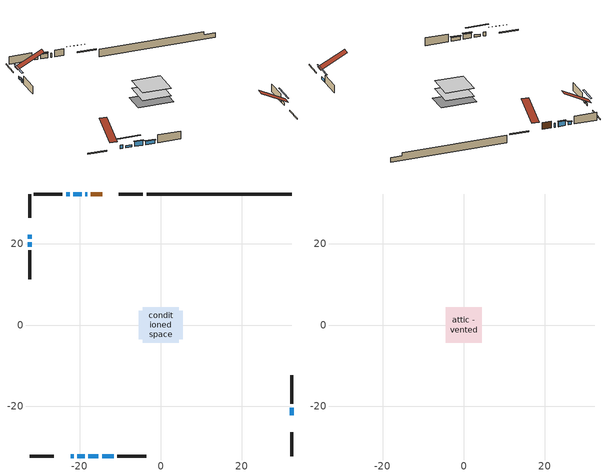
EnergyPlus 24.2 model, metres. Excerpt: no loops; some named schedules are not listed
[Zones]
conditioned space
 floor adiabatic (AdiabaticFloorConstruction): -4.4,-4.4 -4.4,4.4 4.4,4.4 4.4,-4.4 z0.76
 floor foundation (Slab1 construction): -5.44,-3.51 -5.44,3.51 5.44,3.51 5.44,-3.51 z-1.68
 wall outside (RimJoist1 construction): -4.41,32.34 -10.32,32.34 / -32.34,-32.34 -26.43,-32.34 / -32.34,32.34 -32.34,26.43 / 32.34,-32.34 32.34,-26.43 z0.76:1.06
 wall outside (AdiabaticWallConstruction 1): -14.5,32.34 -17.26,32.34 z0.76:2.79
 wall outside (AdiabaticWallConstruction): -22.25,-32.34 -21.53,-32.34 / -18.19,32.34 -18.58,32.34 z0.76:1.98; -20.61,-32.34 -18.78,-32.34 / 32.34,-22.25 32.34,-20.42 / -32.34,22.25 -32.34,21.33 z0.76:1.52; -19.51,32.34 -21.54,32.34 z0.76:2.28; -22.47,32.34 -23.39,32.34 z0.76:1.78; -17.85,-32.34 -15.41,-32.34 z0.76:2.31; -14.48,-32.34 -11.63,-32.34 z0.76:1.83; -32.34,20.4 -32.34,19.33 z0.76:1.68
 wall outside (Wall1 construction): -24.31,32.34 -31.41,32.34 / -10.71,-32.34 -3.61,-32.34 / -32.34,18.41 -32.34,11.31 / 32.34,-19.49 32.34,-12.39 z0.76:3.2
 wall foundation (FoundationWall1 construction): -3.48,32.34,-1.68 -3.48,32.34,0.76 28.76,32.34,0.76 28.76,32.34,-0.21 32.34,32.34,-0.21 32.34,32.34,-1.68
 window (WindowConstruction 5): -22.25,-32.34 -21.53,-32.34 z0.76:1.98
 window (WindowConstruction 7): -20.61,-32.34 -18.78,-32.34 z0.76:1.52
 window (WindowConstruction 8): 32.34,-22.25 32.34,-20.42 z0.76:1.52
 window (WindowConstruction 9): -32.34,22.25 -32.34,21.33 z0.76:1.52
 window (WindowConstruction 6): -18.19,32.34 -18.58,32.34 z0.76:1.98
 window (WindowConstruction): -19.51,32.34 -21.54,32.34 z0.76:2.28
 window (WindowConstruction 1): -22.47,32.34 -23.38,32.34 z0.76:1.77
 window (WindowConstruction 2): -17.85,-32.34 -15.41,-32.34 z0.76:2.31
 window (WindowConstruction 3): -14.48,-32.34 -11.63,-32.34 z0.76:1.83
 window (WindowConstruction 4): -32.34,20.4 -32.34,19.34 z0.76:1.67
 door (Door): -14.5,32.34 -17.26,32.34 z0.76:2.79
 ceiling adiabatic (AdiabaticFloorConstruction): 4.4,-4.4 4.4,4.4 -4.4,4.4 -4.4,-4.4 z0.76
attic - vented
 floor to conditioned space (Floor1 construction Reversed): -4.4,-4.4 -4.4,4.4 4.4,4.4 4.4,-4.4 z3.2
 roof outside (Roof1 construction): -13.57,32.34,3.2 -13.57,24.02,7.36 -11.25,24.02,7.36 -11.25,32.34,3.2; -23.17,-32.34,3.2 -23.17,-24.02,7.36 -25.5,-24.02,7.36 -25.5,-32.34,3.2; -32.34,23.17,3.2 -24.02,23.17,7.36 -24.02,25.5,7.36 -32.34,25.5,3.2; 32.34,-23.17,3.2 24.02,-23.17,7.36 24.02,-25.5,7.36 32.34,-25.5,3.2
shading: -16.14,-32.34 -23.25,-32.34 -23.25,-32.75 -16.14,-32.75 z4.16; 32.34,-17.78 32.34,-24.89 32.75,-24.89 32.75,-17.78 z4.16; -32.34,18.69 -32.34,24.89 -32.75,24.89 -32.75,18.69 z4.16; -21.74,32.34 -19.31,32.34 -19.31,32.75 -21.74,32.75 z2.49; -23.59,32.34 -22.27,32.34 -22.27,32.75 -23.59,32.75 z1.98; -15.21,-32.34 -18.05,-32.34 -18.05,-32.75 -15.21,-32.75 z2.51; -11.43,-32.34 -14.68,-32.34 -14.68,-32.75 -11.43,-32.75 z2.03; -32.34,19.13 -32.34,20.6 -32.75,20.6 -32.75,19.13 z1.88
[Building]
Building 1: Terrain=Suburbs
[Site:Location]
Quebec Intl AP_QC: Latitude {deg}=46.8; Longitude {deg}=-71.38; Time Zone {hr}=-5; Elevation {m}=74; Keep Site Location Information=Yes
[Site:GroundTemperature:Shallow]
0.0108218, -2.24938, -2.43038, -1.3578, 2.94801, 7.23376, 10.9493, 13.303, 13.5029, 11.5886, 7.96783, 3.81355
[Site:WaterMainsTemperature]
Calculation Method=Schedule; Temperature Schedule=mains temperature schedule
[Material] Roughness=Rough; Thermal Absorptance=0.9
Name | Thickness {m} | Conductivity {W/m-K} | Density {kg/m3} | Specific Heat {J/kg-K} | Solar Absorptance | Visible Absorptance
asphalt or fiberglass shingles | 0.00635 | 0.162714 | 1121.4 | 1465.45 | 0.4 | 0.4
ceiling loosefill ins | 0.0846667 | 0.0480833 | 16.02 | 1046.75 | 0.7 | 0.7
ceiling stud and cavity | 0.1397 | 0.605613 | 65.682 | 1177.47 | 0.7 | 0.7
concrete 4.0 in. | 0.1016 | 1.803125 | 2242.8 | 837.4 | 0.7 | 0.7
concrete 8.0 in. | 0.2032 | 1.803125 | 2242.8 | 837.4 | 0.7 | 0.7
door material | 0.04445 | 0.053851 | 512.64 | 1214.23 | 0.7 | 0.7
exterior vertical ins | 0.00159689 | 0.029427 | 32.04 | 1214.23 | 0.7 | 0.7
floor covering | 0.0127 | 0.0433444 | 54.468 | 1339.84 | 0.6 | 0.6
floor rigid ins; wall rigid ins 1 | 0.512978 | 0.029427 | 32.04 | 1214.23 | 0.7 | 0.7
floor stud and cavity | 0.1397 | 1.75129 | 37.0049 | 1207.88 | 0.7 | 0.7
furniture material conditioned space 1 | 0.1524 | 0.115458 | 640.8 | 1214.23 | 0.6 | 0.6
gypsum board | 0.0127 | 0.160291 | 801 | 837.4 | 0.6 | 0.6
gypsum board 1 | 0.0127 | 0.160291 | 801 | 837.4 | 0.7 | 0.7
osb sheathing 0.5 in. | 0.0127 | 0.115458 | 512.64 | 1214.23 | 0.7 | 0.7
osb sheathing 0.75 in. | 0.01905 | 0.115458 | 512.64 | 1214.23 | 0.7 | 0.7
osb sheathing 2.0 in. | 0.0508 | 0.115458 | 512.64 | 1214.23 | 0.7 | 0.7
rim joist stud and cavity | 0.0508 | 0.433314 | 125.044 | 1163.47 | 0.6 | 0.6
wall rigid ins | 0.051816 | 0.029427 | 32.04 | 1214.23 | 0.7 | 0.7
wall stud and cavity | 0.1397 | 0.801472 | 139.0536 | 1170.24 | 0.7 | 0.7
wall stud and cavity 1 | 0.0889 | 0.380278 | 52.3479 | 1209.89 | 0.7 | 0.7
wall stud and cavity 2 | 0.0889 | 0.391764 | 83.0341 | 1211.67 | 0.7 | 0.7
wood siding | 0.0254 | 0.102417 | 544.68 | 1172.36 | 0.4 | 0.4
wood siding 1; wood siding 2; wood siding 3 | 0.0254 | 0.102417 | 544.68 | 1172.36 | 0.7 | 0.7
[WindowMaterial:SimpleGlazingSystem]
Name | U-Factor {W/m2-K} | Solar Heat Gain Coefficient
WindowMaterial | 2.78619 | 0.6
WindowMaterial 1 | 2.779381 | 0.56
WindowMaterial 2 | 2.79471 | 0.66
WindowMaterial 3 | 2.77995 | 0.57
WindowMaterial 4 | 2.97414 | 0.62
WindowMaterial 5 | 2.992306 | 0.59
WindowMaterial 6 | 3.03092 | 0.49
[Construction]
AdiabaticFloorConstruction: floor stud and cavity, floor rigid ins, osb sheathing 0.75 in., floor covering
AdiabaticWallConstruction: wood siding 2, wall rigid ins 1, wall stud and cavity 1, gypsum board
AdiabaticWallConstruction 1: wood siding 3, wall rigid ins 1, wall stud and cavity 1, gypsum board
Door: door material
Floor1 construction Reversed: gypsum board, ceiling stud and cavity, ceiling loosefill ins
FoundationWall1 construction: concrete 8.0 in., gypsum board 1
furniture construction conditioned space 1: furniture material conditioned space 1
PartitionWallConstruction: gypsum board, wall stud and cavity 2, gypsum board
RimJoist1 construction: wood siding 1, osb sheathing 2.0 in., rim joist stud and cavity
Roof1 construction: asphalt or fiberglass shingles
Slab1 construction: concrete 4.0 in.
Wall1 construction: wood siding, wall rigid ins, osb sheathing 0.5 in., wall stud and cavity, gypsum board
WindowConstruction; WindowConstruction 3: WindowMaterial
WindowConstruction 1: WindowMaterial 1
WindowConstruction 2: WindowMaterial 2
WindowConstruction 4: WindowMaterial 3
WindowConstruction 5: WindowMaterial 4
WindowConstruction 6: WindowMaterial 5
WindowConstruction 7; WindowConstruction 8; WindowConstruction 9: WindowMaterial 6
[Zone] Multiplier=1; Part of Total Floor Area=Yes
Name | Volume {m3}
attic - vented | 50.6562
conditioned space | 390.7
[Space]
Name | Zone | Volume {m3}
attic - vented 1 | attic - vented | 50.6562
conditioned space 1 | conditioned space | 390.7
[ZoneInfiltration:EffectiveLeakageArea]
infil attic - vented 1: Zone or Space=attic - vented 1; Schedule=Always On Discrete; Effective Air Leakage Area {cm2}=2854.15; Stack Coefficient=0.000289105; Wind Coefficient=1.14881e-05
[ZoneMixing]
whole house fan mix: Zone or Space=attic - vented; Schedule=Always On Continuous; Design Flow Rate Calculation Method=Flow/Zone; Design Flow Rate {m3/s}=0; Source Zone or Space=conditioned space
[SurfaceProperty:ExposedFoundationPerimeter]
Slab1: Exposed Perimeter Calculation Method=TotalExposedPerimeter; Total Exposed Perimeter {m}=35.815
[InternalMass] Zone or ZoneList=conditioned space; Space or SpaceList=conditioned space 1
Name | Construction | Surface Area {m2}
furniture mass conditioned space 1 | furniture construction conditioned space 1 | 61.5602
partition wall mass | PartitionWallConstruction | 153.9
[Lights]
interior lighting: Zone or ZoneList or Space or SpaceList=conditioned space 1; Schedule=interior lighting schedule; Design Level Calculation Method=LightingLevel; Lighting Level {W}=343.2; Return Air Fraction=0; Fraction Radiant=0.6; Fraction Visible=0.2; Fraction Replaceable=1
[People]
occupants: Zone or ZoneList or Space or SpaceList=conditioned space 1; Number of People Schedule=occupants schedule; Number of People Calculation Method=People; Number of People=3; Fraction Radiant=0.314171; Sensible Heat Fraction=0.56303; Activity Level Schedule=occupants activity schedule; Carbon Dioxide Generation Rate {m3/s-W}=0; Enable ASHRAE 55 Comfort Warnings=No; Mean Radiant Temperature Calculation Type=EnclosureAveraged
[ElectricEquipment] Zone or ZoneList or Space or SpaceList=conditioned space 1; Design Level Calculation Method=EquipmentLevel
Name | Schedule | Design Level {W} | Fraction Latent | Fraction Radiant | Fraction Lost
clothes dryer | clothes dryer schedule | 140.772 | 0.015 | 0.081 | 0.85
clothes washer | clothes washer schedule | 32.1985 | 0.03 | 0.162 | 0.7
cooking range | cooking range schedule | 215.147 | 0.08 | 0.432 | 0.2
dishwasher | dishwasher schedule | 66.8632 | 0.3 | 0.18 | 0.4
fridge | fridge schedule | 72.9452 | 0 | 0.6 | 0
mech vent bath fan 0 | mech vent bath fan 0 schedule | 50.2 | 0 | 0 | 1
mech vent house fan | mech vent house fan schedule | 0 | 0 | 0 | 1
mech vent house fan cfis | mech vent house fan cfis schedule | 0 | 0 | 0 | 0
mech vent range fan 0 | mech vent range fan 0 schedule | 57 | 0 | 0 | 1
misc plug loads | misc plug loads schedule | 494.7 | 0.045 | 0.513 | 0.1
whole house fan | Always On Discrete | 0 | 0 | 0 | 1
[OtherEquipment] Zone or ZoneList or Space or SpaceList=conditioned space 1; Design Level Calculation Method=EquipmentLevel
Name | Fuel Type | Schedule | Design Level {W} | Fraction Latent | Fraction Radiant | Fraction Lost
clothes dryer 1 | Electricity | clothes dryer schedule | 0 | 0.015 | 0.081 | 0.85
cooking range 1 | Electricity | cooking range schedule | 0 | 0.08 | 0.432 | 0.2
general water use latent | None | general water use schedule | 62.594 | 1 | 0 | 0
general water use sensible | None | general water use schedule | -61.6891 | 0 | 0.6 | 0
mech vent house fan latent load | None | Always On Discrete | 0 | 1 | 0 | 0
mech vent house fan sensible load | None | Always On Discrete | 0 | 0 | 0 | 0
water heater energy adjustment1 | Electricity | Always On Discrete | 0.01 | 0 | 0 | 1
[ZoneInfiltration:DesignFlowRate] Zone or ZoneList or Space or SpaceList=conditioned space 1; Schedule=Always On Discrete; Design Flow Rate Calculation Method=Flow/Zone; Design Flow Rate {m3/s}=0
infil flow; natural vent flow; whole house fan flow
[AvailabilityManager:Scheduled]
furnace airloop Availability Manager: Schedule=Always On Discrete
[Foundation:Kiva]
Foundation Kiva 1: Initial Indoor Air Temperature {C}=18; Wall Height Above Grade {m}=0.759988; Wall Depth Below Slab {m}=0.2032; Custom Block Material Name 1=exterior vertical ins; Custom Block Depth 1 {m}=2.43998; Custom Block X Position 1 {m}=0.2159; Custom Block Z Position 1 {m}=0
[Foundation:Kiva:Settings]
Soil Conductivity {W/m-K}=0.849921; Soil Density {kg/m3}=1842.3; Soil Specific Heat {J/kg-K}=418.7; Ground Solar Absorptivity=0.9; Ground Thermal Absorptivity=0.9; Ground Surface Roughness {m}=0.03; Far-Field Width {m}=40; Deep-Ground Boundary Condition=ZeroFlux; Deep-Ground Depth {m}=40; Minimum Cell Dimension {m}=0.2; Maximum Cell Growth Coefficient=3; Simulation Timestep=Timestep
[Exterior:Lights]
exterior lighting: Schedule=exterior lighting schedule; Design Level {W}=75.6
[EnergyManagementSystem:GlobalVariable]
furnace_airloop_Fan_RTF
infil_program_Qfan
infil_program_Qinf
natural_vent_program_Qnv
natural_vent_program_Qwhf
[EnergyManagementSystem:Sensor]
Name | Output:Variable or Output:Meter Index Key | Output:Variable or Output:Meter
airflow_gain | infil flow | Infiltration Sensible Heat Gain Energy
airflow_gain_1 | natural vent flow | Infiltration Sensible Heat Gain Energy
airflow_gain_2 | whole house fan flow | Infiltration Sensible Heat Gain Energy
airflow_loss | infil flow | Infiltration Sensible Heat Loss Energy
airflow_loss_1 | natural vent flow | Infiltration Sensible Heat Loss Energy
airflow_loss_2 | whole house fan flow | Infiltration Sensible Heat Loss Energy
clg_load_cond |  | Cooling:EnergyTransfer:Zone:CONDITIONED SPACE
clg_sp_s; clg_sp_s_1 | cooling setpoint | Schedule Value
clothes_dryer_exhaust_0_sch_s | clothes dryer exhaust 0 schedule | Schedule Value
cool_season | cooling season schedule | Schedule Value
htg_load_cond |  | Heating:EnergyTransfer:Zone:CONDITIONED SPACE
htg_sp_s; htg_sp_s_1 | heating setpoint | Schedule Value
ig_ee_conv | clothes dryer | Electric Equipment Convective Heating Energy
ig_ee_conv_2 | cooking range | Electric Equipment Convective Heating Energy
ig_ee_conv_4 | fridge | Electric Equipment Convective Heating Energy
ig_ee_conv_5 | misc plug loads | Electric Equipment Convective Heating Energy
ig_ee_conv_6 | whole house fan | Electric Equipment Convective Heating Energy
ig_ee_rad | clothes dryer | Electric Equipment Radiant Heating Energy
ig_ee_rad_2 | cooking range | Electric Equipment Radiant Heating Energy
ig_ee_rad_4 | fridge | Electric Equipment Radiant Heating Energy
ig_ee_rad_5 | misc plug loads | Electric Equipment Radiant Heating Energy
ig_ee_rad_6 | whole house fan | Electric Equipment Radiant Heating Energy
ig_lgt_conv | interior lighting | Lights Convective Heating Energy
ig_lgt_rad | interior lighting | Lights Radiant Heating Energy
ig_lgt_vis | interior lighting | Lights Visible Radiation Heating Energy
ig_oe_conv | clothes dryer 1 | Other Equipment Convective Heating Energy
ig_oe_conv_1 | cooking range 1 | Other Equipment Convective Heating Energy
ig_oe_conv_2 | general water use latent | Other Equipment Convective Heating Energy
ig_oe_conv_3 | general water use sensible | Other Equipment Convective Heating Energy
ig_oe_conv_4 | water heater energy adjustment1 | Other Equipment Convective Heating Energy
ig_oe_rad | clothes dryer 1 | Other Equipment Radiant Heating Energy
ig_oe_rad_1 | cooking range 1 | Other Equipment Radiant Heating Energy
ig_oe_rad_2 | general water use latent | Other Equipment Radiant Heating Energy
ig_oe_rad_3 | general water use sensible | Other Equipment Radiant Heating Energy
ig_oe_rad_4 | water heater energy adjustment1 | Other Equipment Radiant Heating Energy
ig_ppl_conv | occupants | People Convective Heating Energy
ig_ppl_rad | occupants | People Radiant Heating Energy
im_conv | furniture mass conditioned space 1 | Surface Inside Face Convection Heat Gain Energy
im_conv_1 | partition wall mass | Surface Inside Face Convection Heat Gain Energy
im_ig | furniture mass conditioned space 1 | Surface Inside Face Internal Gains Radiation Heat Gain Energy
im_ig_1 | partition wall mass | Surface Inside Face Internal Gains Radiation Heat Gain Energy
im_lgt | furniture mass conditioned space 1 | Surface Inside Face Lights Radiation Heat Gain Energy
im_lgt_1 | partition wall mass | Surface Inside Face Lights Radiation Heat Gain Energy
im_sol | furniture mass conditioned space 1 | Surface Inside Face Solar Radiation Heat Gain Energy
im_sol_1 | partition wall mass | Surface Inside Face Solar Radiation Heat Gain Energy
im_surf | furniture mass conditioned space 1 | Surface Inside Face Net Surface Thermal Radiation Heat Gain Energy
im_surf_1 | partition wall mass | Surface Inside Face Net Surface Thermal Radiation Heat Gain Energy
mech_vent_bath_fan_0_sch_s | mech vent bath fan 0 schedule | Schedule Value
mech_vent_range_fan_0_sch_s | mech vent range fan 0 schedule | Schedule Value
mv_conv | mech vent bath fan 0 | Electric Equipment Convective Heating Energy
mv_conv_1 | mech vent house fan | Electric Equipment Convective Heating Energy
mv_conv_2 | mech vent house fan cfis | Electric Equipment Convective Heating Energy
mv_conv_3 | mech vent range fan 0 | Electric Equipment Convective Heating Energy
mv_conv_4 | mech vent house fan latent load | Other Equipment Convective Heating Energy
mv_conv_5 | mech vent house fan sensible load | Other Equipment Convective Heating Energy
mv_rad | mech vent bath fan 0 | Electric Equipment Radiant Heating Energy
mv_rad_1 | mech vent house fan | Electric Equipment Radiant Heating Energy
mv_rad_2 | mech vent house fan cfis | Electric Equipment Radiant Heating Energy
mv_rad_3 | mech vent range fan 0 | Electric Equipment Radiant Heating Energy
mv_rad_4 | mech vent house fan latent load | Other Equipment Radiant Heating Energy
mv_rad_5 | mech vent house fan sensible load | Other Equipment Radiant Heating Energy
natural_vent_s | natural vent schedule | Schedule Value
out_pb_s |  | Site Outdoor Air Barometric Pressure
out_wt_s |  | Site Outdoor Air Humidity Ratio
site_vw_s |  | Site Wind Speed
ss_back_out | Window1 | Surface Window Shortwave from Zone Back Out Window Heat Transfer Rate
ss_back_out_1 | Window10 | Surface Window Shortwave from Zone Back Out Window Heat Transfer Rate
ss_back_out_2 | Window12 | Surface Window Shortwave from Zone Back Out Window Heat Transfer Rate
ss_back_out_3 | Window14 | Surface Window Shortwave from Zone Back Out Window Heat Transfer Rate
ss_back_out_4 | Window2 | Surface Window Shortwave from Zone Back Out Window Heat Transfer Rate
ss_back_out_5 | Window3 | Surface Window Shortwave from Zone Back Out Window Heat Transfer Rate
ss_back_out_6 | Window5 | Surface Window Shortwave from Zone Back Out Window Heat Transfer Rate
ss_back_out_7 | Window6 | Surface Window Shortwave from Zone Back Out Window Heat Transfer Rate
ss_back_out_8 | Window7 | Surface Window Shortwave from Zone Back Out Window Heat Transfer Rate
ss_back_out_9 | Window9 | Surface Window Shortwave from Zone Back Out Window Heat Transfer Rate
ss_conv | Door1 | Surface Inside Face Convection Heat Gain Energy
ss_conv_1 | Window1 | Surface Inside Face Convection Heat Gain Energy
ss_conv_10 | Window9 | Surface Inside Face Convection Heat Gain Energy
ss_conv_2 | Window10 | Surface Inside Face Convection Heat Gain Energy
ss_conv_3 | Window12 | Surface Inside Face Convection Heat Gain Energy
ss_conv_4 | Window14 | Surface Inside Face Convection Heat Gain Energy
ss_conv_5 | Window2 | Surface Inside Face Convection Heat Gain Energy
ss_conv_6 | Window3 | Surface Inside Face Convection Heat Gain Energy
ss_conv_7 | Window5 | Surface Inside Face Convection Heat Gain Energy
ss_conv_8 | Window6 | Surface Inside Face Convection Heat Gain Energy
ss_conv_9 | Window7 | Surface Inside Face Convection Heat Gain Energy
ss_ig | Door1 | Surface Inside Face Internal Gains Radiation Heat Gain Energy
ss_ig_1 | Window1 | Surface Inside Face Internal Gains Radiation Heat Gain Energy
ss_ig_10 | Window9 | Surface Inside Face Internal Gains Radiation Heat Gain Energy
ss_ig_2 | Window10 | Surface Inside Face Internal Gains Radiation Heat Gain Energy
ss_ig_3 | Window12 | Surface Inside Face Internal Gains Radiation Heat Gain Energy
ss_ig_4 | Window14 | Surface Inside Face Internal Gains Radiation Heat Gain Energy
ss_ig_5 | Window2 | Surface Inside Face Internal Gains Radiation Heat Gain Energy
ss_ig_6 | Window3 | Surface Inside Face Internal Gains Radiation Heat Gain Energy
ss_ig_7 | Window5 | Surface Inside Face Internal Gains Radiation Heat Gain Energy
ss_ig_8 | Window6 | Surface Inside Face Internal Gains Radiation Heat Gain Energy
ss_ig_9 | Window7 | Surface Inside Face Internal Gains Radiation Heat Gain Energy
ss_lgt | Door1 | Surface Inside Face Lights Radiation Heat Gain Energy
ss_sol | Door1 | Surface Inside Face Solar Radiation Heat Gain Energy
ss_surf | Door1 | Surface Inside Face Net Surface Thermal Radiation Heat Gain Energy
ss_surf_1 | Window1 | Surface Inside Face Net Surface Thermal Radiation Heat Gain Energy
ss_surf_10 | Window9 | Surface Inside Face Net Surface Thermal Radiation Heat Gain Energy
ss_surf_2 | Window10 | Surface Inside Face Net Surface Thermal Radiation Heat Gain Energy
ss_surf_3 | Window12 | Surface Inside Face Net Surface Thermal Radiation Heat Gain Energy
ss_surf_4 | Window14 | Surface Inside Face Net Surface Thermal Radiation Heat Gain Energy
ss_surf_5 | Window2 | Surface Inside Face Net Surface Thermal Radiation Heat Gain Energy
ss_surf_6 | Window3 | Surface Inside Face Net Surface Thermal Radiation Heat Gain Energy
ss_surf_7 | Window5 | Surface Inside Face Net Surface Thermal Radiation Heat Gain Energy
ss_surf_8 | Window6 | Surface Inside Face Net Surface Thermal Radiation Heat Gain Energy
ss_surf_9 | Window7 | Surface Inside Face Net Surface Thermal Radiation Heat Gain Energy
ss_trans_in | Window1 | Surface Window Transmitted Solar Radiation Rate
ss_trans_in_1 | Window10 | Surface Window Transmitted Solar Radiation Rate
ss_trans_in_2 | Window12 | Surface Window Transmitted Solar Radiation Rate
ss_trans_in_3 | Window14 | Surface Window Transmitted Solar Radiation Rate
ss_trans_in_4 | Window2 | Surface Window Transmitted Solar Radiation Rate
ss_trans_in_5 | Window3 | Surface Window Transmitted Solar Radiation Rate
ss_trans_in_6 | Window5 | Surface Window Transmitted Solar Radiation Rate
ss_trans_in_7 | Window6 | Surface Window Transmitted Solar Radiation Rate
ss_trans_in_8 | Window7 | Surface Window Transmitted Solar Radiation Rate
ss_trans_in_9 | Window9 | Surface Window Transmitted Solar Radiation Rate
ss_trans_out | Window1 | Surface Inside Face Initial Transmitted Diffuse Transmitted Out Window Solar Radiation Rate
ss_trans_out_1 | Window10 | Surface Inside Face Initial Transmitted Diffuse Transmitted Out Window Solar Radiation Rate
ss_trans_out_2 | Window12 | Surface Inside Face Initial Transmitted Diffuse Transmitted Out Window Solar Radiation Rate
ss_trans_out_3 | Window14 | Surface Inside Face Initial Transmitted Diffuse Transmitted Out Window Solar Radiation Rate
ss_trans_out_4 | Window2 | Surface Inside Face Initial Transmitted Diffuse Transmitted Out Window Solar Radiation Rate
ss_trans_out_5 | Window3 | Surface Inside Face Initial Transmitted Diffuse Transmitted Out Window Solar Radiation Rate
ss_trans_out_6 | Window5 | Surface Inside Face Initial Transmitted Diffuse Transmitted Out Window Solar Radiation Rate
ss_trans_out_7 | Window6 | Surface Inside Face Initial Transmitted Diffuse Transmitted Out Window Solar Radiation Rate
ss_trans_out_8 | Window7 | Surface Inside Face Initial Transmitted Diffuse Transmitted Out Window Solar Radiation Rate
ss_trans_out_9 | Window9 | Surface Inside Face Initial Transmitted Diffuse Transmitted Out Window Solar Radiation Rate
s_conv | Floor1 | Surface Inside Face Convection Heat Gain Energy
s_conv_1 | FoundationWall1 | Surface Inside Face Convection Heat Gain Energy
s_conv_10 | Wall1:180 | Surface Inside Face Convection Heat Gain Energy
s_conv_11 | Wall1:270 | Surface Inside Face Convection Heat Gain Energy
s_conv_12 | Wall1:90 | Surface Inside Face Convection Heat Gain Energy
s_conv_2 | inferred conditioned ceiling | Surface Inside Face Convection Heat Gain Energy
s_conv_3 | inferred conditioned floor | Surface Inside Face Convection Heat Gain Energy
s_conv_4 | RimJoist1:0 | Surface Inside Face Convection Heat Gain Energy
s_conv_5 | RimJoist1:180 | Surface Inside Face Convection Heat Gain Energy
s_conv_6 | RimJoist1:270 | Surface Inside Face Convection Heat Gain Energy
s_conv_7 | RimJoist1:90 | Surface Inside Face Convection Heat Gain Energy
s_conv_8 | Slab1 | Surface Inside Face Convection Heat Gain Energy
s_conv_9 | Wall1:0 | Surface Inside Face Convection Heat Gain Energy
s_ig | Floor1 | Surface Inside Face Internal Gains Radiation Heat Gain Energy
s_ig_1 | FoundationWall1 | Surface Inside Face Internal Gains Radiation Heat Gain Energy
s_ig_10 | Wall1:180 | Surface Inside Face Internal Gains Radiation Heat Gain Energy
s_ig_11 | Wall1:270 | Surface Inside Face Internal Gains Radiation Heat Gain Energy
s_ig_12 | Wall1:90 | Surface Inside Face Internal Gains Radiation Heat Gain Energy
s_ig_2 | inferred conditioned ceiling | Surface Inside Face Internal Gains Radiation Heat Gain Energy
s_ig_3 | inferred conditioned floor | Surface Inside Face Internal Gains Radiation Heat Gain Energy
s_ig_4 | RimJoist1:0 | Surface Inside Face Internal Gains Radiation Heat Gain Energy
s_ig_5 | RimJoist1:180 | Surface Inside Face Internal Gains Radiation Heat Gain Energy
s_ig_6 | RimJoist1:270 | Surface Inside Face Internal Gains Radiation Heat Gain Energy
s_ig_7 | RimJoist1:90 | Surface Inside Face Internal Gains Radiation Heat Gain Energy
s_ig_8 | Slab1 | Surface Inside Face Internal Gains Radiation Heat Gain Energy
s_ig_9 | Wall1:0 | Surface Inside Face Internal Gains Radiation Heat Gain Energy
s_lgt | Floor1 | Surface Inside Face Lights Radiation Heat Gain Energy
s_lgt_1 | FoundationWall1 | Surface Inside Face Lights Radiation Heat Gain Energy
s_lgt_10 | Wall1:180 | Surface Inside Face Lights Radiation Heat Gain Energy
s_lgt_11 | Wall1:270 | Surface Inside Face Lights Radiation Heat Gain Energy
s_lgt_12 | Wall1:90 | Surface Inside Face Lights Radiation Heat Gain Energy
s_lgt_2 | inferred conditioned ceiling | Surface Inside Face Lights Radiation Heat Gain Energy
s_lgt_3 | inferred conditioned floor | Surface Inside Face Lights Radiation Heat Gain Energy
s_lgt_4 | RimJoist1:0 | Surface Inside Face Lights Radiation Heat Gain Energy
s_lgt_5 | RimJoist1:180 | Surface Inside Face Lights Radiation Heat Gain Energy
s_lgt_6 | RimJoist1:270 | Surface Inside Face Lights Radiation Heat Gain Energy
s_lgt_7 | RimJoist1:90 | Surface Inside Face Lights Radiation Heat Gain Energy
s_lgt_8 | Slab1 | Surface Inside Face Lights Radiation Heat Gain Energy
s_lgt_9 | Wall1:0 | Surface Inside Face Lights Radiation Heat Gain Energy
s_sol | Floor1 | Surface Inside Face Solar Radiation Heat Gain Energy
s_sol_1 | FoundationWall1 | Surface Inside Face Solar Radiation Heat Gain Energy
s_sol_10 | Wall1:180 | Surface Inside Face Solar Radiation Heat Gain Energy
s_sol_11 | Wall1:270 | Surface Inside Face Solar Radiation Heat Gain Energy
s_sol_12 | Wall1:90 | Surface Inside Face Solar Radiation Heat Gain Energy
s_sol_2 | inferred conditioned ceiling | Surface Inside Face Solar Radiation Heat Gain Energy
s_sol_3 | inferred conditioned floor | Surface Inside Face Solar Radiation Heat Gain Energy
